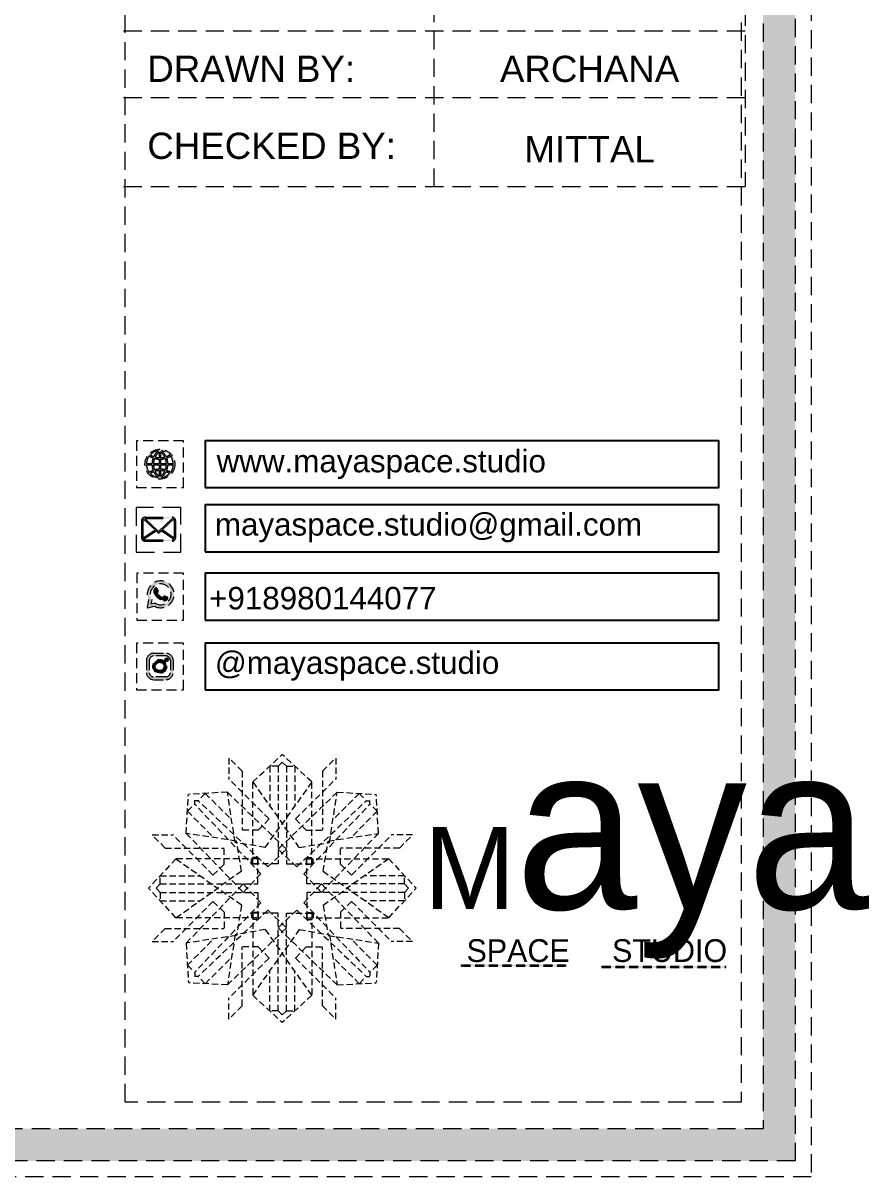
# Model space of a CAD drawing. Header units: millimetres. Extents: x 35877 to 3066687, y -650199 to -40525.
# Drawn here: x 147987.9 to 148034.2, y -180622.3 to -180559.2 of the extents above; entities that cross this region are included whole.
import ezdxf
from ezdxf.enums import TextEntityAlignment as Align

# ---------------------------------------------------------------- set-up
doc = ezdxf.new("R2010")
doc.units = ezdxf.units.MM
doc.header["$MEASUREMENT"] = 0
doc.linetypes.add('DASHEDX2', pattern=[1.5, 1, -0.5])
doc.layers.add('Dimension', color=10, linetype='DASHEDX2', lineweight=20)
doc.layers.add('NAME PLATE', color=7, linetype='Continuous', lineweight=25)
doc.styles.add('Arial', font='arial.ttf')
doc.styles.get("Standard").update_dxf_attribs({"font": 'arial.ttf', "height": 6})

# ---------------------------------------------------------------- blocks, each defined once
blk = doc.blocks.new('FSFSF')
at = {"color": 42, "lineweight": 5, "true_color": 0xe0ac11}
for p, q in [((28600.02952215459, 143.5139148725285), (28600.02952215459, 140.1627915054827)), ((28602.14937278152, 141.4051683081257), (28600.02952215458, 143.5139148725237)), ((28603.8573819619, 139.6884756314575), (28608.58467309682, 144.0826294809294)), ((28607.90038549203, 142.2178300233056), (28608.57656374431, 142.8463572676453)), ((28613.31196423174, 139.6884756314505), (28608.58467309682, 144.0826294809224)), ((28609.26896070161, 142.2178300232985), (28608.59278244933, 142.8463572676383)), ((28615.01997341212, 141.4051683081186), (28617.13982403906, 143.5139148725166)), ((28617.13982403905, 143.5139148725215), (28617.13982403905, 140.1627915054756)), ((28602.14937278152, 141.4051683081257), (28602.14937278152, 131.9548183658916)), ((28607.90038549203, 142.2178300233099), (28606.57849619761, 142.2178300233099)), ((28606.57849619761, 142.2178300233112), (28606.57849619761, 135.8440958244304)), ((28607.90038549203, 142.2178300233099), (28607.90038549203, 126.5832694616292)), ((28609.26896070161, 142.2178300233029), (28609.26896070161, 126.5832694616222)), ((28609.26896070161, 142.2178300233029), (28610.59084999603, 142.2178300233029)), ((28610.59084999603, 142.2178300233041), (28610.59084999603, 135.8440958244234)), ((28615.01997341212, 141.4051683081186), (28615.01997341212, 131.9548183658846)), ((28606.46515515396, 133.7608692168469), (28600.02952215458, 140.1627915054788)), ((28603.8573819619, 126.5832694616292), (28603.8573819619, 139.6884756314575)), ((28603.8573819619, 139.6884756314575), (28608.57656374431, 133.0212336201026)), ((28613.31196423174, 139.6884756314505), (28608.59278244933, 133.0212336200956)), ((28610.70419103967, 133.7608692168399), (28617.13982403906, 140.1627915054717)), ((28613.31196423174, 126.5832694616222), (28613.31196423174, 139.6884756314505)), ((28593.18528875562, 131.4512709548762), (28593.53942279741, 137.7083440558963)), ((28599.79649589843, 138.0624780976842), (28593.53942279741, 137.7083440558973)), ((28596.24299432195, 137.8613591630871), (28595.12411765238, 136.6852294059708)), ((28596.24299432195, 137.8613591630871), (28600.47007367387, 133.6479551677364)), ((28601.02633591869, 130.0022997966441), (28599.79649589844, 138.0624780976862)), ((28599.79697319313, 138.0540449410801), (28608.57656374431, 129.5596347853315)), ((28617.37237300051, 138.0540449410731), (28608.59278244933, 129.5596347853245)), ((28616.14301027494, 130.0022997966371), (28617.3728502952, 138.0624780976791)), ((28620.92635187169, 137.8613591630801), (28616.69927251977, 133.6479551677294)), ((28617.37285029521, 138.0624780976772), (28623.62992339623, 137.7083440558903)), ((28620.92635187169, 137.8613591630801), (28622.04522854125, 136.6852294059638)), ((28624.00027614303, 131.4512709548835), (28623.64614210124, 137.7083440559036)), ((28593.38640769022, 135.0047725313525), (28594.56253744733, 136.1236492009193)), ((28593.38640769022, 135.0047725313525), (28597.59981168557, 130.777693179436)), ((28595.12411765238, 136.6852294059708), (28594.53344388519, 136.6852294059708)), ((28594.56253744733, 136.1236492009193), (28594.56253744733, 136.7143229681096)), ((28605.16739288197, 124.9761417178488), (28594.56253744733, 136.1236492009157)), ((28606.27162513545, 126.0803739713377), (28595.12411765239, 136.6852294059723)), ((28610.89772105818, 126.0803739713307), (28622.04522854125, 136.6852294059653)), ((28612.01817201668, 124.9761417178561), (28622.62302745131, 136.123649200923)), ((28623.79915720843, 135.0047725313598), (28619.58575321308, 130.7776931794433)), ((28622.04522854125, 136.6852294059638), (28622.63590230844, 136.6852294059638)), ((28622.62302745131, 136.1236492009266), (28622.62302745131, 136.7143229681169)), ((28623.79915720843, 135.0047725313598), (28622.62302745131, 136.1236492009266)), ((28606.46515515396, 133.7608692168438), (28604.74702146255, 131.954818365889)), ((28610.70419103968, 133.7608692168368), (28612.42232473109, 131.954818365882)), ((28601.24546705666, 130.2214309346091), (28593.18528875562, 131.4512709548617)), ((28593.19372191223, 131.4507936601731), (28601.68813206797, 122.6712031089919)), ((28604.74702146255, 131.9548183658916), (28602.14937278152, 131.9548183658916)), ((28605.85908385607, 129.1819884053065), (28608.57656374431, 133.0212336201024)), ((28611.31026233756, 129.1819884052994), (28608.59278244933, 133.0212336200953)), ((28612.42232473109, 131.9548183658846), (28615.01997341212, 131.9548183658846)), ((28623.99184298642, 131.4507936601804), (28615.49743283067, 122.6712031089992)), ((28615.94009784198, 130.2214309346164), (28624.00027614303, 131.451270954869)), ((28587.73385198078, 131.2182446987172), (28591.08497534782, 131.2182446987172)), ((28589.84259854518, 129.0983940717815), (28587.73385198078, 131.2182446987208)), ((28597.48689763646, 124.7826116993383), (28591.08497534783, 131.2182446987208)), ((28605.85908385607, 129.1819884053061), (28601.02633591869, 130.0022997966444)), ((28602.065778448, 125.3886829972289), (28601.24546705666, 130.2214309346127)), ((28607.90038549203, 128.9163723677579), (28608.57656374431, 129.5596347853315)), ((28609.26896070161, 128.9163723677509), (28608.59278244933, 129.5596347853245)), ((28611.31026233756, 129.1819884052991), (28616.14301027495, 130.0022997966374)), ((28615.11978645065, 125.3886829972362), (28615.94009784198, 130.22143093462)), ((28619.69866726219, 124.7826116993456), (28626.10058955082, 131.2182446987281)), ((28629.45171291787, 131.2182446987244), (28626.10058955082, 131.2182446987244)), ((28627.34296635347, 129.0983940717888), (28629.45171291786, 131.2182446987281)), ((28589.84259854518, 129.0983940717815), (28599.29294848741, 129.0983940717815)), ((28599.29294848741, 126.5007453907565), (28599.29294848741, 129.0983940717815)), ((28604.70533364439, 127.5704196031902), (28603.8573819619, 127.5704196031902)), ((28604.70472050882, 126.5832694616292), (28604.70533364439, 127.5704196031902)), ((28606.27162513545, 126.0803739713377), (28608.57656374431, 128.2731099501872)), ((28607.90038549203, 128.916372367763), (28608.57656374431, 128.2731099501872)), ((28609.26896070161, 128.916372367756), (28608.59278244933, 128.2731099501802)), ((28610.89772105818, 126.0803739713307), (28608.59278244933, 128.2731099501802)), ((28612.46462568482, 126.5832694616222), (28612.46401254924, 127.5704196031832)), ((28612.46401254924, 127.5704196031832), (28613.31196423174, 127.5704196031832)), ((28627.34296635347, 129.0983940717888), (28617.89261641123, 129.0983940717888)), ((28617.89261641123, 126.5007453907638), (28617.89261641123, 129.0983940717888)), ((28591.55929122185, 127.3903848914015), (28587.16513737238, 122.6630937564842)), ((28604.66449739168, 127.3903848914015), (28591.55929122185, 127.3903848914015)), ((28591.55929122185, 127.3903848914015), (28598.2265332332, 122.6712031089919)), ((28597.48689763646, 124.7826116993419), (28599.29294848742, 126.5007453907529)), ((28603.67734725012, 126.5424332089096), (28603.67734725012, 127.3903848914015)), ((28604.66449739168, 126.5430463444827), (28603.67734725012, 126.5424332089096)), ((28607.90038549203, 126.5832694616292), (28603.8573819619, 126.5832694616292)), ((28604.66449739168, 123.3473813612763), (28604.66449739168, 127.3903848914015)), ((28609.26896070161, 126.5832694616222), (28613.31196423174, 126.5832694616222)), ((28612.52106750697, 123.3473813612836), (28612.52106750697, 127.3903848914088)), ((28612.52106750697, 127.3903848914088), (28625.6262736768, 127.3903848914088)), ((28612.52106750697, 126.54304634449), (28613.50821764853, 126.5424332089169)), ((28613.50821764853, 126.5424332089169), (28613.50821764853, 127.3903848914088)), ((28619.69866726219, 124.7826116993492), (28617.89261641123, 126.5007453907601)), ((28625.6262736768, 127.3903848914088), (28618.95903166544, 122.6712031089992)), ((28625.6262736768, 127.3903848914088), (28630.02042752627, 122.6630937564914)), ((28589.02993683, 123.3473813612763), (28589.02993683, 124.6692706556969)), ((28589.02993682999, 124.6692706556969), (28595.40367102887, 124.6692706556969)), ((28602.065778448, 125.3886829972289), (28598.2265332332, 122.6712031089919)), ((28605.16739288197, 124.9761417178488), (28602.97465690312, 122.6712031089919)), ((28612.01817201668, 124.9761417178561), (28614.21090799553, 122.6712031089992)), ((28615.11978645065, 125.3886829972362), (28618.95903166544, 122.6712031089992)), ((28628.15562806865, 124.6692706557042), (28621.78189386977, 124.6692706557042)), ((28628.15562806865, 123.3473813612836), (28628.15562806865, 124.6692706557042)), ((28591.55929122185, 117.9358026215632), (28587.16513737238, 122.6630937564805)), ((28589.02993683, 123.3473813612763), (28588.40140958566, 122.6712031089919)), ((28589.02993683, 121.9788061516883), (28588.40140958566, 122.6549844039728)), ((28589.02993683, 123.3473813612763), (28604.66449739168, 123.3473813612763)), ((28591.55929122185, 117.9358026215632), (28598.2265332332, 122.6549844039728)), ((28593.19372191222, 113.8753938527916), (28601.68813206797, 122.6549844039728)), ((28602.065778448, 119.9375045157358), (28598.2265332332, 122.6549844039728)), ((28602.33139448555, 123.3473813612727), (28601.68813206797, 122.6712031089919)), ((28602.33139448555, 121.978806151692), (28601.68813206797, 122.6549844039728)), ((28602.33139448554, 123.3473813612727), (28602.97465690312, 122.6712031089919)), ((28602.33139448554, 121.978806151692), (28602.97465690312, 122.6549844039728)), ((28605.16739288197, 120.3500457951159), (28602.97465690312, 122.6549844039728)), ((28612.01817201667, 120.3500457951159), (28614.21090799552, 122.6549844039728)), ((28628.15562806865, 123.3473813612836), (28612.52106750697, 123.3473813612836)), ((28614.85417041311, 123.34738136128), (28614.21090799553, 122.6712031089992)), ((28614.8541704131, 121.978806151692), (28614.21090799552, 122.6549844039728)), ((28614.8541704131, 123.34738136128), (28615.49743283067, 122.6712031089992)), ((28614.85417041309, 121.978806151692), (28615.49743283067, 122.6549844039728)), ((28615.11978645064, 119.9375045157358), (28618.95903166544, 122.6549844039728)), ((28623.99184298642, 113.8753938527916), (28615.49743283067, 122.6549844039728)), ((28625.62627367679, 117.9358026215632), (28618.95903166544, 122.6549844039728)), ((28625.62627367679, 117.9358026215632), (28630.02042752627, 122.6630937564805)), ((28628.15562806865, 123.3473813612836), (28628.78415531299, 122.6712031089992)), ((28628.15562806864, 121.9788061516883), (28628.78415531298, 122.6549844039728)), ((28589.02993682999, 121.9788061516883), (28604.66449739167, 121.9788061516883)), ((28589.02993682999, 121.9788061516883), (28589.02993682999, 120.6569168572678)), ((28589.02993682999, 120.6569168572678), (28595.40367102887, 120.6569168572678)), ((28597.48689763646, 120.5435758136264), (28591.08497534783, 114.1079428142439)), ((28605.16739288197, 120.3500457951159), (28594.56253744733, 109.202538312049)), ((28597.48689763646, 120.5435758136227), (28599.29294848741, 118.8254421222118)), ((28604.66449739167, 121.9788061516883), (28604.66449739167, 117.9358026215632)), ((28612.01817201667, 120.3500457951159), (28622.62302745131, 109.202538312049)), ((28612.52106750696, 121.9788061516883), (28612.52106750696, 117.9358026215632)), ((28628.15562806865, 121.9788061516883), (28612.52106750696, 121.9788061516883)), ((28619.69866726218, 120.5435758136227), (28617.89261641122, 118.8254421222118)), ((28619.69866726218, 120.5435758136264), (28626.10058955082, 114.1079428142439)), ((28628.15562806865, 120.6569168572678), (28621.78189386977, 120.6569168572678)), ((28628.15562806865, 121.9788061516883), (28628.15562806865, 120.6569168572678)), ((28606.27162513545, 119.148331313441), (28595.12411765239, 108.5434758788064)), ((28599.29294848741, 118.8254421222082), (28599.29294848741, 116.2277934411832)), ((28602.065778448, 119.9375045157358), (28601.24546705666, 115.104756578352)), ((28604.66449739167, 118.783141168482), (28603.67734725012, 118.783754304055)), ((28603.67734725012, 118.783754304055), (28603.67734725012, 117.9358026215632)), ((28607.90038549203, 118.6454358231495), (28603.8573819619, 118.6454358231495)), ((28603.8573819619, 118.6454358231495), (28603.8573819619, 105.5402296533212)), ((28604.70472050882, 118.6454358231495), (28604.70533364439, 117.6582856815885)), ((28606.27162513545, 119.148331313441), (28608.57656374431, 116.9555953345915)), ((28607.90038549203, 103.0108752614688), (28607.90038549203, 118.6454358231495)), ((28610.89772105818, 119.148331313441), (28608.59278244933, 116.9555953345915)), ((28609.26896070161, 118.6454358231495), (28613.31196423174, 118.6454358231495)), ((28609.26896070161, 103.0108752614688), (28609.26896070161, 118.6454358231495)), ((28610.89772105818, 119.148331313441), (28622.04522854125, 108.5434758788064)), ((28612.46462568482, 118.6454358231495), (28612.46401254924, 117.6582856815885)), ((28612.52106750696, 118.783141168482), (28613.50821764853, 118.783754304055)), ((28613.31196423174, 118.6454358231495), (28613.31196423174, 105.5402296533212)), ((28613.50821764853, 118.783754304055), (28613.50821764853, 117.9358026215632)), ((28615.11978645064, 119.9375045157358), (28615.94009784198, 115.104756578352)), ((28617.89261641123, 118.8254421222082), (28617.89261641123, 116.2277934411832)), ((28604.66449739167, 117.9358026215632), (28591.55929122185, 117.9358026215632)), ((28604.70533364439, 117.6582856815885), (28603.8573819619, 117.6582856815885)), ((28607.90038549203, 116.3123329170157), (28608.57656374431, 116.9555953345915)), ((28609.26896070161, 116.3123329170157), (28608.59278244933, 116.9555953345915)), ((28612.46401254924, 117.6582856815885), (28613.31196423174, 117.6582856815885)), ((28612.52106750696, 117.9358026215632), (28625.62627367679, 117.9358026215632)), ((28589.84259854518, 116.2277934411832), (28587.73385198078, 114.1079428142439)), ((28589.84259854518, 116.2277934411832), (28599.29294848741, 116.2277934411832)), ((28601.24546705666, 115.1047565783556), (28593.18528875562, 113.874916558103)), ((28601.02633591869, 115.2264054881346), (28599.79649589844, 107.1662271870926)), ((28599.79697319313, 107.1746603436987), (28608.57656374431, 115.6690704994472)), ((28605.85908385607, 116.0467168794726), (28601.02633591869, 115.2264054881344)), ((28605.85908385607, 116.0467168794723), (28608.57656374431, 112.2074716646764)), ((28607.90038549203, 116.3123329170208), (28608.57656374431, 115.6690704994472)), ((28609.26896070161, 116.3123329170208), (28608.59278244933, 115.6690704994472)), ((28611.31026233756, 116.0467168794723), (28608.59278244933, 112.2074716646764)), ((28617.37237300051, 107.1746603436987), (28608.59278244933, 115.6690704994472)), ((28611.31026233756, 116.0467168794726), (28616.14301027495, 115.2264054881344)), ((28615.94009784198, 115.1047565783556), (28624.00027614302, 113.874916558103)), ((28616.14301027494, 115.2264054881346), (28617.3728502952, 107.1662271870926)), ((28627.34296635346, 116.2277934411832), (28617.89261641123, 116.2277934411832)), ((28627.34296635346, 116.2277934411832), (28629.45171291786, 114.1079428142439)), ((28587.73385198077, 114.1079428142475), (28591.08497534782, 114.1079428142475)), ((28593.18528875562, 113.8749165580884), (28593.53942279741, 107.6178434570684)), ((28593.38640769022, 110.3214149816122), (28597.59981168557, 114.5484943335287)), ((28602.14937278152, 103.8235369766531), (28602.14937278152, 113.2738869188871)), ((28604.74702146255, 113.2738869188871), (28602.14937278152, 113.2738869188871)), ((28606.46515515396, 111.4678360679349), (28604.74702146255, 113.2738869188898)), ((28610.70419103968, 111.4678360679349), (28612.42232473109, 113.2738869188898)), ((28612.42232473109, 113.2738869188871), (28615.01997341212, 113.2738869188871)), ((28615.01997341212, 103.8235369766531), (28615.01997341212, 113.2738869188871)), ((28623.79915720842, 110.3214149816122), (28619.58575321307, 114.5484943335287)), ((28624.00027614302, 113.8749165580884), (28623.64614210124, 107.6178434570684)), ((28629.45171291786, 114.1079428142475), (28626.10058955082, 114.1079428142475)), ((28596.24299432195, 107.3673461216916), (28600.47007367387, 111.5807501170424)), ((28606.46515515396, 111.4678360679318), (28600.02952215458, 105.0659137793)), ((28603.8573819619, 105.5402296533212), (28608.57656374431, 112.2074716646761)), ((28613.31196423174, 105.5402296533212), (28608.59278244933, 112.2074716646761)), ((28610.70419103967, 111.4678360679318), (28617.13982403906, 105.0659137793)), ((28620.92635187169, 107.3673461216916), (28616.69927251977, 111.5807501170424)), ((28593.38640769022, 110.3214149816122), (28594.56253744733, 109.2025383120454)), ((28594.56253744733, 109.2025383120454), (28594.56253744733, 108.6118645448551)), ((28606.57849619761, 103.0108752614676), (28606.57849619761, 109.3846094603483)), ((28610.59084999603, 103.0108752614676), (28610.59084999603, 109.3846094603483)), ((28623.79915720842, 110.3214149816122), (28622.62302745131, 109.2025383120454)), ((28622.62302745131, 109.2025383120454), (28622.62302745131, 108.6118645448551)), ((28599.79649589843, 107.1662271870945), (28593.53942279741, 107.5203612288814)), ((28595.12411765238, 108.5434758788079), (28594.53344388519, 108.5434758788079)), ((28596.24299432195, 107.3673461216916), (28595.12411765238, 108.5434758788079)), ((28617.37285029521, 107.1662271870945), (28623.62992339623, 107.5203612288814)), ((28620.92635187169, 107.3673461216916), (28622.04522854125, 108.5434758788079)), ((28622.04522854125, 108.5434758788079), (28622.63590230844, 108.5434758788079)), ((28603.8573819619, 105.5402296533212), (28608.58467309682, 101.1460758038494)), ((28613.31196423174, 105.5402296533212), (28608.58467309682, 101.1460758038494)), ((28600.02952215459, 101.7147904122502), (28600.02952215459, 105.0659137792961)), ((28602.14937278152, 103.8235369766531), (28600.02952215458, 101.7147904122551)), ((28615.01997341212, 103.8235369766531), (28617.13982403906, 101.7147904122551)), ((28617.13982403905, 101.7147904122502), (28617.13982403905, 105.0659137792961)), ((28607.90038549203, 103.0108752614688), (28606.57849619761, 103.0108752614688)), ((28607.90038549203, 103.0108752614732), (28608.57656374431, 102.3823480171334)), ((28609.26896070161, 103.0108752614732), (28608.59278244933, 102.3823480171334)), ((28609.26896070161, 103.0108752614688), (28610.59084999603, 103.0108752614688))]:
    blk.add_line(p, q, dxfattribs=at)
blk = doc.blocks.new('hgwg')
at = {"layer": 'Dimension', "true_color": 0xd39e00}
h = blk.add_hatch(color=42, dxfattribs=at)
h.dxf.hatch_style = 1
h.paths.add_polyline_path([(27505.71340162798, 45.05203686693212), (27494.27108242475, 45.05203686693212), (27494.27108242475, 44.90203686693212), (27505.71340162798, 44.90203686693212)])
h = blk.add_hatch(color=42, dxfattribs=at)
h.dxf.hatch_style = 1
h.paths.add_polyline_path([(27523.30327300013, 44.90203686693212), (27509.6816220806, 44.90203686693212), (27509.6816220806, 44.75203686693212), (27523.30327300013, 44.75203686693212)])
at = {"layer": 'Dimension', "color": 42, "true_color": 0xd39e00}
for p, q in [((27494.27108242475, 45.05203686693212), (27505.71340162798, 45.05203686693212)), ((27494.27108242475, 44.90203686693212), (27494.27108242475, 45.05203686693212)), ((27494.27108242475, 44.90203686693212), (27505.71340162798, 44.90203686693212)), ((27505.71340162798, 45.05203686693212), (27505.71340162798, 44.90203686693212)), ((27509.6816220806, 44.90203686693212), (27523.30327300013, 44.90203686693212)), ((27509.6816220806, 44.90203686693212), (27509.6816220806, 44.75203686693212)), ((27509.6816220806, 44.75203686693212), (27523.30327300013, 44.75203686693212)), ((27523.30327300013, 44.75203686693212), (27523.30327300013, 44.90203686693212))]:
    blk.add_line(p, q, dxfattribs=at)
at = {"layer": 'Dimension', "color": 42, "true_color": 0xd39e00, "attachment_point": 1}
for s, width, insert, char_height in [('{\\fCinzel|b0|i0|c0|p2;\\H1.5x;M\\fAmsterdam One|b0|i0|c0|p2;\\H2x;aya}', 85.32770400233176, (27490.16720882829, 69.1670580071177), 6), ('{\\fCinzel|b0|i0|c0|p0;SPACE     STUDIO}', 66.12897169631242, (27494.8322192234, 47.86289312563859), 2.5)]:
    blk.add_mtext_dynamic_manual_height_columns(s, width=width, gutter_width=30, heights=[0], dxfattribs=dict(at, insert=insert, char_height=char_height))
blk = doc.blocks.new('QEGW4TG')
at = {"layer": 'Dimension', "true_color": 0x000000}
h = blk.add_hatch(color=18, dxfattribs=at)
h.dxf.hatch_style = 1
h.paths.add_polyline_path([(2.69088877770705, 1.92587512415134, 0.1705132533677809), (2.945253356194499, 1.971108140553456, 0.1903366609236977), (3.112594508728961, 2.180175743679358, 0.3162306266121118), (3.073767296647737, 2.275596138167021), (2.789984836732684, 2.366833549170965, 0.2737208883028206), (2.687663811828624, 2.340313884368473, 0.04074929161680264), (2.628080915907737, 2.265958741588464, -0.4412823113683144), (2.532697100181941, 2.24591003816886, -0.1182797973807854), (2.064446685660975, 2.638307475266393, -0.4412823115886928), (2.069093945741176, 2.735664682453956, 0.0407492915841285), (2.133043749293872, 2.806299173711523, 0.2900830682164263), (2.140126129328373, 2.917140342695693), (2.007833641781254, 3.177226008350592, 0.3162306265019353), (1.907458275577838, 3.20040768075923, 0.1903366612595143), (1.727617539012805, 3.001989854656149, 0.1705132530592537), (1.723351830981196, 2.743669959818327, 0.2527841192987504)], flags=0)
h.paths.add_polyline_path([(1.187091838183055, 1.98177108190226), (1.033431034835843, 1.296664261299405, 0.5509124427602007), (1.108033365454781, 1.228472477282909), (1.753631702631828, 1.3859606636898, 6.344125232327936)])
h.paths.add_polyline_path([(1.810474836187209, 1.698279910686368), (1.403136541219283, 1.598913221470411), (1.499210153190082, 2.0272637533444, -9.07133912899332)], flags=16)
h.paths.add_polyline_path([(3.107131665667435, 2.163826466897883, -0.1781104600367708), (2.945253356217101, 1.971108140565923, -0.1705132533848771), (2.690888777707046, 1.925875124151341, -0.2527841192987487), (1.723351830981198, 2.743669959818323, -0.1705132530592605), (1.727617539012807, 3.001989854656155, -0.1781104603428363), (1.892183965378278, 3.192417877521238, -0.3700893306669938), (2.007833641781254, 3.177226008350592), (2.140126129328373, 2.917140342695693, -0.3071850866740538), (2.129048925607798, 2.801150635431628, -0.0410867202805622), (2.063735285172322, 2.730699185723801, 0.321676359158344), (2.052573019720961, 2.654587547766838, 0.1265238261119609), (2.55282324622454, 2.23610159399366, 0.3122156164865639), (2.624029388524266, 2.259879553704388, -0.04108672024787878), (2.68321498693278, 2.335552159839379, -0.2906730096645621), (2.789984836732686, 2.366833549170964), (3.073767296647737, 2.275596138167021, -0.3700893305717193)], flags=0)
h = blk.add_hatch(color=18, dxfattribs=at)
h.dxf.hatch_style = 1
h.paths.add_polyline_path([(2.789984836732684, 2.366833549170965, 0.2737208883027897), (2.687663811828632, 2.340313884368481, 0.04074929161680683), (2.628080915907738, 2.265958741588466, -0.4412823113683231), (2.532697100181941, 2.24591003816886, -0.1182797973807856), (2.064446685660975, 2.638307475266393, -0.4412823115886387), (2.069093945741169, 2.735664682453949, 0.04074929158412958), (2.133043749293867, 2.806299173711516, 0.2900830682164422), (2.140126129328374, 2.917140342695692), (2.007833641781254, 3.177226008350592, 0.31623062650189), (1.907458275577852, 3.200407680759237, 0.1903366612595442), (1.727617539012796, 3.001989854656125, 0.1705132530592358), (1.723351830981196, 2.743669959818328, 0.2527841192987502), (2.690888777707049, 1.92587512415134, 0.1705132533677818), (2.945253356194499, 1.971108140553456, 0.1903366609236972), (3.11259450872896, 2.180175743679357, 0.316230626612114), (3.073767296647737, 2.275596138167021)])
for p, q in [((2.007833641782781, 3.177226008347589), (2.140126129339478, 2.917140342673861)), ((3.07376729664611, 2.275596138167543), (2.795973786971444, 2.364908073175798)), ((1.187091838182823, 1.981771081901229), (1.033431034829846, 1.296664261272667)), ((1.104864288547105, 1.22769940810656), (1.753631702631537, 1.38596066368973)), ((1.499210153189779, 2.02726375334305), (1.403136541219283, 1.598913221470411)), ((1.403136541219283, 1.598913221470411), (1.810474836187495, 1.698279910686438))]:
    blk.add_line(p, q)
blk.add_lwpolyline([(0, 0), (4.677875833520375, 0), (4.677875833520375, 4.677875833487633), (0, 4.677875833487633)], close=True)
for centre, radius, start, end in [((2.391856922618899, 2.560090461466984), 1.336380265289725, 241.4726925157612, 205.6422480518206), ((2.391856922618899, 2.560090461466984), 1.039578066265566, 235.9961833528427, 210.8332541496584), ((2.093211678275111, 2.866757529460642), 0.3898036126573604, 159.7006965781634, 198.4071931529369), ((2.96422670641914, 3.230508715242536), 1.33296002576076, 201.4218194877544, 258.1669382717271), ((2.068710664792889, 2.873542338844459), 0.3644767273401995, 118.9685287465575, 159.3648257195266), ((1.94115209195661, 3.117399309044913), 0.08958606497010892, 41.8984607349679, 123.1343628598353), ((2.111185664180084, 2.684865951528081), 0.06597138640971531, 135.993167916936, 224.889150196011), ((1.668440453213407, 3.162667354486985), 0.5855377895559305, 312.4616868225817, 321.8727761964677), ((3.116352617467783, 3.417971815580813), 1.3093443293986, 216.5455493843477, 243.5279193807737), ((2.049097856513981, 2.86730989022908), 0.1037748545872203, 320.3923518033985, 28.69705978797532), ((3.113289334112778, 1.938197709888527), 0.5855377895559305, 137.2645280778166, 146.6756174521283), ((2.761231025502639, 2.267121770607218), 0.1037748545872203, 70.44024447729866, 138.7449524685831), ((1.092285202801577, 1.28614751820453), 0.05978641126763205, 164.848313743537, 282.1458186134437), ((2.571242585552682, 2.299449457126798), 0.06597138640971531, 234.2481540868074, 323.1441363625612), ((2.753680358302518, 2.310588100078917), 0.3898036126573604, 260.7301111127597, 299.4366076966294), ((2.764269856204919, 2.287475423160004), 0.3644767273401995, 299.7724785632745, 340.1687755327218), ((3.025288852411904, 2.200260200651769), 0.08958606497010892, 336.0029414192384, 57.23884355508559)]:
    blk.add_arc(centre, radius, start, end)
blk = doc.blocks.new('ASGERG')
at = {"layer": 'Dimension', "true_color": 0x000000}
h = blk.add_hatch(color=18, dxfattribs=at)
h.dxf.hatch_style = 1
h.paths.add_polyline_path([(0.9878009781132278, 1.703186002650503, 0.3538715441455649), (1.693565527702308, 1.025485415719686), (2.958426043524663, 1.025485415719686, 0.3538715441560817), (3.664190593117382, 1.703186002679353), (3.664190593117382, 2.988961614004873, 0.3538715441560807), (2.958426043524663, 3.666662200964538), (1.693565527702309, 3.666662200964538, 0.3538715441455654), (0.9878009781132278, 2.988961614033721)])
h.paths.add_polyline_path([(1.269614298369561, 2.969406444390669, -0.3538715441427052), (1.715004474138197, 3.397086162369874), (2.936987097088775, 3.397086162369874, -0.3538715441427047), (3.382377272857411, 2.96940644439067), (3.382377272857411, 1.722741172293554, -0.3538715441427047), (2.936987097088775, 1.29506145431435), (1.715004474138194, 1.29506145431435, -0.3538715441427023), (1.269614298369561, 1.722741172293553)], flags=16)
h.paths.add_polyline_path([(3.023270429735569, 2.349113106956224, -1), (1.6354381059813, 2.349113106956224, -1)], flags=0)
h.paths.add_polyline_path([(2.743205021494745, 2.349113106956224, -1), (1.915503514222124, 2.349113106956224, -1)], flags=0)
h.paths.add_polyline_path([(2.855701533165678, 3.021710217520308, -1), (3.191863788461511, 3.021710217520308, -1)], flags=0)
h.paths.add_polyline_path([(1.6354381059813, 2.349113106956224, 1), (3.023270429735569, 2.349113106956224, 1)], flags=0)
h = blk.add_hatch(color=18, dxfattribs=at)
h.dxf.hatch_style = 1
h.paths.add_polyline_path([(1.6354381059813, 2.349113106956224, 1), (3.023270429735569, 2.349113106956224, 1)])
h.paths.add_polyline_path([(2.743205021494745, 2.349113106956224, -1), (1.915503514222124, 2.349113106956224, -1)], flags=16)
h = blk.add_hatch(color=18, dxfattribs=at)
h.dxf.hatch_style = 1
h.paths.add_polyline_path([(3.191863788461511, 3.021710217520308, 1), (2.855701533165678, 3.021710217520308, 1)])
for p, q in [((1.693565527704777, 3.666662200964538), (2.958426043522195, 3.666662200964538)), ((0.9878009781132278, 2.988961614029904), (0.9878009781132278, 1.70318600265432)), ((1.269614298369561, 2.969406444382912), (1.269614298369561, 1.722741172301312)), ((2.936987097087695, 3.397086162369874), (1.715004474142916, 3.397086162369874)), ((3.382377272857411, 2.969406444382798), (3.382377272857411, 1.722741172301198)), ((3.664190593117382, 2.988961614029904), (3.664190593117382, 1.703186002654206)), ((2.936987097087695, 1.29506145431435), (1.715004474142916, 1.29506145431435)), ((1.693565527704777, 1.025485415719686), (2.958426043522195, 1.025485415719686))]:
    blk.add_line(p, q)
blk.add_lwpolyline([(0, 0), (4.677875833520375, 0), (4.677875833520375, 4.677875833487633), (0, 4.677875833487633)], close=True)
for centre, radius in [((2.329354267858434, 2.349113106956224), 0.6939161618771346), ((2.329354267858434, 2.349113106956224), 0.4138507536363104), ((3.023782660813595, 3.021710217520308), 0.1680811276479166)]:
    blk.add_circle(centre, radius)
for centre, radius, start, end in [((1.759504357250989, 2.891647185547413), 0.7778150187314825, 94.86305418922075, 172.8127439550857), ((2.892487213975983, 2.891647185547413), 0.7778150187314825, 7.187256045043576, 85.13694581077927), ((1.756616803490033, 2.907993767262838), 0.490859406455273, 94.86305418922075, 172.8127439550857), ((2.895374767736939, 2.907993767262838), 0.490859406455273, 7.187256045043576, 85.13694581077927), ((1.759504357250989, 1.800500431136811), 0.7778150187314825, 187.1872560450436, 265.1369458107793), ((1.756616803490033, 1.784153849421386), 0.490859406455273, 187.1872560450436, 265.1369458107793), ((2.895374767736939, 1.784153849421386), 0.490859406455273, 274.8630541892207, 352.8127439549564), ((2.892487213975983, 1.800500431136811), 0.7778150187314825, 274.8630541892207, 352.8127439549564)]:
    blk.add_arc(centre, radius, start, end)
blk = doc.blocks.new('DTGWEGEARG')
at = {"layer": 'Dimension', "true_color": 0x000000}
h = blk.add_hatch(color=18, dxfattribs=at)
h.dxf.hatch_style = 1
h.paths.add_polyline_path([(3.827875833522876, 2.338937916762688, 1), (0.849999999997499, 2.338937916762688, 1)])
h.paths.add_polyline_path([(2.510341691500397, 1.011016423996789, 0.1057952507638089), (2.95643628191097, 1.582164618114258, -0.05520542910569182), (3.300583699834641, 1.407276962960325, -0.1698216228186308)], flags=16)
h.paths.add_polyline_path([(2.410067026245088, 1.122706403851673), (2.410067026245088, 1.693045342340603, -0.05827942784441912), (2.812445341716919, 1.629346779479062, -0.1033532736862151)], flags=16)
h.paths.add_polyline_path([(2.260067026236072, 1.129185144458923, -0.1017409038173711), (1.865430491803456, 1.629346779479062, -0.05717097550308231), (2.260067026239994, 1.692713910527245)], flags=16)
h.paths.add_polyline_path([(2.167534142020301, 1.011016423996747, -0.1698216228186932), (1.377292133685734, 1.407276962960325, -0.05520542910569187), (1.721439551609405, 1.582164618114259, 0.1057952507638437)], flags=16)
h.paths.add_polyline_path([(3.016142448257193, 1.719950953253087, 0.08133556479218873), (3.129099600233632, 2.268128927234784), (3.67600217548033, 2.268128927234784, -0.1520689214655179), (3.399506162930495, 1.521655994681915, 0.05686981644290324)], flags=16)
h.paths.add_polyline_path([(2.873828236651899, 1.767790462044811, 0.06194478914005309), (2.410067026245088, 1.843159155080477), (2.410067026245088, 2.268128927234784), (2.978962121406577, 2.268128927234784, -0.08134370791576499)], flags=16)
h.paths.add_polyline_path([(2.260067026240367, 1.842853883239862, 0.06092337719213649), (1.804047596868632, 1.767790462044857, -0.08134370791576293), (1.698913712113797, 2.268128927234784), (2.260067026243632, 2.268128927234784)], flags=16)
h.paths.add_polyline_path([(1.661733385262794, 1.71995095325294, 0.05686981644284866), (1.278369670589879, 1.521655994681915, -0.1520689214655069), (1.001873658040048, 2.268128927234727), (1.548776233286744, 2.268128927234784, 0.08133556479219843)], flags=16)
h.paths.add_polyline_path([(2.410067026245088, 2.418128927234761), (2.410067026245088, 2.8347166784449, 0.06194478913996639), (2.873828236651268, 2.910085371480381, -0.0800087441031702), (2.978564221175644, 2.418128927234761)], flags=16)
h.paths.add_polyline_path([(3.128736234070105, 2.418128927235586, 0.08011645333878988), (3.016142448256736, 2.957924880272117, 0.05686981644296764), (3.399506162930496, 3.156219838843462, 0.02825806179432278), (3.300583699834641, 3.270598870565053, -0.05520542910577758), (2.956436281910409, 3.095711215410909, 0.1057952507639886), (2.51034169149847, 3.666859409528837, -0.3602902893853039), (3.675531919741355, 2.418128927234761)], flags=16)
h.paths.add_polyline_path([(2.260067026243585, 2.418128927234761), (1.699311612344728, 2.418128927234704, -0.08000874410317925), (1.804047596869107, 2.910085371480381, 0.0609233771925021), (2.260067026243632, 2.83502195028538)], flags=16)
h.paths.add_polyline_path([(1.549139599450427, 2.418128927234704), (1.002343913779017, 2.418128927234704, -0.1504655396626469), (1.278369670589879, 3.156219838843463, 0.05686981644296746), (1.661733385263637, 2.957924880272116, 0.08011645333891196)], flags=16)
h.paths.add_polyline_path([(2.410067026245088, 2.984830491184774), (2.410067026245088, 3.555169429672339, -0.1033532736860013), (2.812445341716318, 3.048529054046146, -0.05827942784432971)], flags=16)
h.paths.add_polyline_path([(2.260067026247996, 2.985161922997771, -0.05717097550413885), (1.865430491804057, 3.048529054046147, -0.101740903818736), (2.260067026243632, 3.548690689071458)], flags=16)
h.paths.add_polyline_path([(1.721439551608698, 3.095711215411385, -0.05520542910558381), (1.377292133685735, 3.270598870565053, -0.1698216228190039), (2.167534142021905, 3.666859409528837, 0.105795250764049)], flags=16)
blk.add_lwpolyline([(3.637978807091713e-12, 0), (4.677875833524013, 0), (4.677875833524013, 4.677875833487633), (3.637978807091713e-12, 4.677875833487633)], close=True)
at = {"layer": 'Dimension', "color": 18, "true_color": 0x000000}
for p, q in [((2.260067026243632, 3.548690689070099), (2.260067026243632, 2.985161922998032)), ((2.410067026245088, 3.555169429672674), (2.410067026245088, 2.984830491184709)), ((1.002343913780351, 2.418128927234704), (1.549139599450427, 2.418128927234704)), ((1.6993116123449, 2.418128927234704), (2.260067026239994, 2.418128927234761)), ((2.260067026243632, 2.835021950285466), (2.260067026243632, 2.418128927234648)), ((2.410067026245088, 2.834716678444863), (2.410067026245088, 2.418128927234648)), ((2.41006702624145, 2.418128927234761), (2.978564221175475, 2.418128927234761)), ((3.128736234069947, 2.418128927234761), (3.675531919740024, 2.418128927234761)), ((1.001873658038676, 2.268128927234727), (1.548776233285025, 2.268128927234784)), ((1.698913712112699, 2.268128927234784), (2.260067026239994, 2.268128927234784)), ((2.260067026243632, 2.268128927234784), (2.260067026239994, 1.842853883239911)), ((2.260067026239994, 1.692713910527232), (2.260067026236356, 1.129185144458859)), ((2.41006702624145, 2.268128927234784), (2.978962121407676, 2.268128927234784)), ((2.410067026245088, 2.268128927234784), (2.410067026245088, 1.8431591550804)), ((2.410067026245088, 1.693045342340554), (2.410067026245088, 1.1227064038506)), ((3.129099600235349, 2.268128927234784), (3.676002175481699, 2.268128927234784))]:
    blk.add_line(p, q, dxfattribs=at)
blk.add_circle((2.338937916760187, 2.338937916762688), 1.488937916762688, dxfattribs=at)
for centre, radius, start, end in [((2.338937916760187, 2.338937916762688), 1.338937916762688, 97.35488612764266, 135.9073334597986), ((3.279035271069006, 2.338937916762006), 1.731707322507203, 129.9301144893371, 154.086741928019), ((3.279035271069006, 2.338937916762006), 1.581707322507203, 130.1072546006023, 153.3445940917093), ((1.398840562451369, 2.338937916762006), 1.581707322507203, 26.6554059082907, 50.2584276017604), ((2.338937916760187, 2.338937916762688), 1.338937916762688, 3.39071745674187, 82.64511387235737), ((1.398840562451369, 2.338937916762006), 1.731707322507203, 25.91325807198099, 50.06988551069431), ((2.338937916760187, 2.338937916762688), 1.338937916762688, 142.3818811909877, 176.6092825432614), ((2.338937916760187, 4.736890727369712), 1.903503470608637, 236.1399364125267, 249.1595144835151), ((2.338937916760187, 4.736890727369712), 1.753503470608637, 236.7417280667744, 249.3810508283475), ((3.279035271069006, 2.338937916762006), 1.731707322507203, 159.0567445677732, 177.3789487768422), ((3.279035271069006, 2.338937916762006), 1.581707322507203, 158.8325080616307, 177.130184356684), ((2.338937916760187, 4.736890727369712), 1.903503470608637, 253.6799197970913, 267.6252929033811), ((2.338937916760187, 4.736890727369712), 1.753503470608637, 254.3336465230859, 267.4220214852038), ((2.338937916760187, 4.736890727369712), 1.753503470608637, 272.3247836724279, 285.6663534769141), ((2.338937916760187, 4.736890727369712), 1.903503470608637, 272.1414969110716, 286.3200802029087), ((1.398840562451369, 2.338937916762006), 1.581707322507203, 2.869815643319218, 21.1674919383693), ((2.338937916760187, 4.736890727369712), 1.753503470608637, 290.6189491716524, 303.2582719332256), ((2.338937916760187, 4.736890727369712), 1.903503470608637, 290.8404855164849, 303.8600635874733), ((1.398840562451369, 2.338937916762006), 1.731707322507203, 2.621051223157847, 20.94325543222676), ((2.338937916760187, 2.338937916762688), 1.338937916762688, 183.0314697118864, 217.6181188090123), ((2.338937916760187, -0.05901489384433489), 1.903503470608637, 110.8404855164849, 123.8600635874751), ((2.338937916760187, -0.05901489384433489), 1.753503470608637, 110.6189491716524, 123.2582719332256), ((2.338937916760187, 2.338937916762688), 1.338937916762688, 224.0926665402014, 262.6451138721481), ((3.279035271069006, 2.338937916762006), 1.731707322507203, 182.3434604650025, 200.9432554321933), ((3.279035271069006, 2.338937916762006), 1.581707322507203, 182.5658429709692, 201.1674919382606), ((3.279035271069006, 2.338937916762006), 1.731707322507203, 205.9132580719517, 230.0698855104508), ((2.338937916760187, -0.05901489384433489), 1.903503470608637, 92.37470709661888, 106.3200802029087), ((2.338937916760187, -0.05901489384433489), 1.753503470608637, 92.57797851479616, 105.6663534769142), ((3.279035271069006, 2.338937916762006), 1.581707322507203, 206.6554059082121, 229.8927453989361), ((2.338937916760187, -0.05901489384433489), 1.903503470608637, 73.67991979709127, 87.85850308892842), ((2.338937916760187, -0.05901489384433489), 1.753503470608637, 74.33364652308585, 87.6752163275721), ((1.398840562451369, 2.338937916762006), 1.581707322507203, 309.7415723982334, 333.3445940917879), ((1.398840562451369, 2.338937916762006), 1.731707322507203, 309.9301144893266, 334.0867419280484), ((2.338937916760187, 2.338937916762688), 1.338937916762688, 277.3548861278518, 315.9073334597986), ((1.398840562451369, 2.338937916762006), 1.581707322507203, 338.8325080617394, 357.4341570290307), ((2.338937916760187, -0.05901489384433489), 1.753503470608637, 56.74172806677446, 69.38105082834755), ((1.398840562451369, 2.338937916762006), 1.731707322507203, 339.0567445678067, 357.6565395349943), ((2.338937916760187, -0.05901489384433489), 1.903503470608637, 56.13993641252491, 69.15951448351508), ((2.338937916760187, 2.338937916762688), 1.338937916762688, 322.3818811909877, 356.9685302881169)]:
    blk.add_arc(centre, radius, start, end, dxfattribs=at)

msp = doc.modelspace()

# ---------------------------------------------------------------- hatches: boundary and pattern name
at = {"layer": 'Dimension', "true_color": 0xd39e00, "transparency": 33554687}
h = msp.add_hatch(color=42, dxfattribs=at)
h.paths.add_polyline_path([(147779.4312892751, -180444.9377597726), (147779.4312892751, -180621.4179555147), (148030.1577684627, -180621.4179555147), (148030.1577684627, -180444.9377597726)])
h.paths.add_polyline_path([(147781.1909367456, -180446.6974072431), (148028.3981209922, -180446.6974072431), (148028.3981209922, -180619.6583080442), (147781.1909367456, -180619.6583080442)], flags=16)
at = {"layer": 'Dimension', "true_color": 0x000000, "transparency": 33554687}
h = msp.add_hatch(color=18, dxfattribs=at)
h.dxf.hatch_style = 1
h.paths.add_polyline_path([(147996.0753442125, -180587.5144880606, 0.4142135623730951), (147996.2621759059, -180587.3276563738), (147996.2621759059, -180586.3934979381, 0.414213562373095), (147996.0753442125, -180586.2066662514), (147994.5910242515, -180586.2066662514, 0.4142135623730951), (147994.404192558, -180586.3934979381), (147994.404192558, -180587.3276563738, 0.414213562373095), (147994.5910242515, -180587.5144880606)])
h.paths.add_polyline_path([(147995.4709734028, -180586.9516219031), (147996.1579128337, -180587.4102250941, -0.1989123673799882), (147996.0753442125, -180587.4444261789), (147994.5910242515, -180587.4444261789, -0.1989123673799884), (147994.5084556301, -180587.4102250941), (147995.1953954833, -180586.9516219031), (147995.3331842319, -180587.0805744066)], flags=16)
h.paths.add_polyline_path([(147995.3331842319, -180586.9846164245), (147994.5776138964, -180586.2775007839, -0.02878332571811962), (147994.5910242515, -180586.2767281331), (147996.0753442125, -180586.2767281331, -0.02878332572916144), (147996.0887549898, -180586.2775007839)], flags=16)
h.paths.add_polyline_path([(147995.5235094324, -180586.9024548977), (147996.1567719761, -180586.3098037452, -0.2024819229892447), (147996.1921140736, -180586.3934979381), (147996.1921140736, -180587.3276563738, -0.04307596912190046), (147996.1903871647, -180587.3476646096)], flags=16)
h.paths.add_polyline_path([(147995.1428590314, -180586.9024548977), (147994.4759817213, -180587.3476646096, -0.04307596911813286), (147994.4742548124, -180587.3276563738), (147994.4742548124, -180586.3934979381, -0.2024819229936822), (147994.5095969099, -180586.3098037452)], flags=16)

# ---------------------------------------------------------------- linework, layer by layer
at = {"color": 18, "true_color": 0x000000, "transparency": 33554687, "elevation": 0.1188055700500966}
for points in [[(147997.8785262418, -180584.5882258465), (148025.9721350445, -180584.5882258465), (148025.9721350445, -180582.0205630419), (147997.8785262418, -180582.0205630419)], [(147997.8785262418, -180588.0928088916), (148025.9721350445, -180588.0928088916), (148025.9721350445, -180585.5251460868), (147997.8785262418, -180585.5251460868)], [(147997.891596985, -180591.8309689637), (148025.9721350445, -180591.8309689637), (148025.9721350445, -180589.2633061589), (147997.891596985, -180589.2633061589)], [(147997.8785262418, -180595.6584844851), (148025.9721350445, -180595.6584844851), (148025.9721350445, -180593.0908216804), (147997.8785262418, -180593.0908216804)]]:
    msp.add_lwpolyline(points, close=True, dxfattribs=at)
at = {"layer": 'Dimension', "color": 42, "true_color": 0xd39e00, "transparency": 33554687}
for p, q in [((148027.4109569082, -180537.327091128, 0.1188055700500966), (148027.4109569082, -180568.1209218611, 0.1188055700500966)), ((148010.4117027977, -180568.1209218611, 0.1188055700500966), (148010.4117027977, -180547.8849759507, 0.1188055700500966)), ((148027.4109569082, -180559.6248016165, 0.1188055700500966), (147993.4124486873, -180559.6248016165, 0.1188055700500966)), ((148027.4109569082, -180563.2702489182, 0.1188055700500966), (147993.4124486873, -180563.2702489182, 0.1188055700500966)), ((147993.4124486873, -180568.1209218611, 0.1188055700500966), (148027.4109569082, -180568.1209218611, 0.1188055700500966))]:
    msp.add_line(p, q, dxfattribs=at)
at = {"layer": 'Dimension', "color": 18, "true_color": 0x000000, "transparency": 33554687}
for p, q in [((147994.404192558, -180586.3934979381, 0.1188055700500966), (147994.404192558, -180587.3276563738, 0.1188055700500966)), ((147994.4742548124, -180586.3934979381, 0.1188055700500966), (147994.4742548124, -180587.3276563738, 0.1188055700500966)), ((147994.5095969099, -180586.3098037452, 0.1188055700500966), (147995.1428590314, -180586.9024548978, 0.1188055700500966)), ((147994.5776138964, -180586.277500784, 0.1188055700500966), (147995.3331842319, -180586.9846164245, 0.1188055700500966)), ((147994.5910242515, -180586.2066662514, 0.1188055700500966), (147996.0753442125, -180586.2066662514, 0.1188055700500966)), ((147994.5910242515, -180586.2767281331, 0.1188055700500966), (147996.0753442125, -180586.2767281331, 0.1188055700500966)), ((147995.3331842319, -180586.9846164245, 0.1188055700500966), (147996.0887549898, -180586.277500784, 0.1188055700500966)), ((147995.5235094324, -180586.9024548978, 0.1188055700500966), (147996.1567719761, -180586.3098037452, 0.1188055700500966)), ((147996.1921140736, -180586.3934979381, 0.1188055700500966), (147996.1921140736, -180587.3276563738, 0.1188055700500966)), ((147996.2621759059, -180586.3934979381, 0.1188055700500966), (147996.2621759059, -180587.3276563738, 0.1188055700500966)), ((147994.4759817213, -180587.3476646096, 0.1188055700500966), (147995.1428590314, -180586.9024548978, 0.1188055700500966)), ((147994.5084556301, -180587.4102250941, 0.1188055700500966), (147995.1953954833, -180586.9516219031, 0.1188055700500966)), ((147995.1953954833, -180586.9516219031, 0.1188055700500966), (147995.3331842319, -180587.0805744066, 0.1188055700500966)), ((147995.3331842319, -180587.0805744066, 0.1188055700500966), (147995.4709734028, -180586.9516219031, 0.1188055700500966)), ((147996.1579128337, -180587.4102250941, 0.1188055700500966), (147995.4709734028, -180586.9516219031, 0.1188055700500966)), ((147996.1903871647, -180587.3476646096, 0.1188055700500966), (147995.5235094324, -180586.9024548978, 0.1188055700500966)), ((147994.5910242515, -180587.4444261789, 0.1188055700500966), (147996.0753442125, -180587.4444261789, 0.1188055700500966)), ((147994.5910242515, -180587.5144880607, 0.1188055700500966), (147996.0753442125, -180587.5144880607, 0.1188055700500966))]:
    msp.add_line(p, q, dxfattribs=at)
at = {"layer": 'Dimension', "color": 42, "true_color": 0xd39e00, "transparency": 33554687, "elevation": 0.1188055700500966}
for points in [[(147778.5514655398, -180444.0579360374), (148031.037592198, -180444.0579360374), (148031.037592198, -180622.2977792499), (147778.5514655398, -180622.2977792499)], [(147779.4312892751, -180444.9377597726), (148030.1577684627, -180444.9377597726), (148030.1577684627, -180621.4179555147), (147779.4312892751, -180621.4179555147)], [(147781.1909367456, -180446.6974072431), (148028.3981209922, -180446.6974072431), (148028.3981209922, -180619.6583080442), (147781.1909367456, -180619.6583080442)], [(147993.5166099913, -180618.2100989823), (147993.5166099913, -180448.145616305), (148027.2068588484, -180448.145616305), (148027.2068588484, -180618.2100989823)]]:
    msp.add_lwpolyline(points, close=True, dxfattribs=at)
at = {"layer": 'Dimension', "transparency": 33554687, "elevation": 0.1188055700500966}
msp.add_lwpolyline([(147994.110944012, -180588.112083801), (147996.5527914436, -180588.112083801), (147996.5527914436, -180585.6702363596), (147994.110944012, -180585.6702363596)], close=True, dxfattribs=at)
at = {"layer": 'Dimension', "color": 18, "true_color": 0x000000, "transparency": 33554687}
for centre, radius, start, end in [((147994.5910242515, -180586.3934979381, 0.1188055700500966), 0.1868316871523755, 90, 180), ((147994.5910242515, -180586.3934979381, 0.1188055700500966), 0.1167698044702347, 134.2135400772083, 180), ((147994.5910242515, -180586.3934979381, 0.1188055700500966), 0.1167698044702347, 90, 96.59481090476754), ((147996.0753442125, -180586.3934979381, 0.1188055700500966), 0.1868316871523755, 0, 90), ((147996.0753442125, -180586.3934979381, 0.1188055700500966), 0.1167698044702347, 83.40518909523246, 90), ((147996.0753442125, -180586.3934979381, 0.1188055700500966), 0.1167698044702347, 0, 45.78645992279177), ((147994.5910242515, -180587.3276563738, 0.1188055700500966), 0.1868316871523755, 180, 270), ((147994.5910242515, -180587.3276563738, 0.1188055700500966), 0.1167698044702347, 180, 189.866189665535), ((147994.5910242515, -180587.3276563738, 0.1188055700500966), 0.1167698044702347, 224.9999535143612, 270), ((147996.0753442125, -180587.3276563738, 0.1188055700500966), 0.1868316871523755, 270, 0), ((147996.0753442125, -180587.3276563738, 0.1188055700500966), 0.1167698044702347, 270, 315.0000464856387), ((147996.0753442125, -180587.3276563738, 0.1188055700500966), 0.1167698044702347, 350.133810334465, 0)]:
    msp.add_arc(centre, radius, start, end, dxfattribs=at)

# ---------------------------------------------------------------- block references
at = {"layer": 'Dimension', "transparency": 33554687, "xscale": 0.5488950318734468, "yscale": 0.5488950318734468, "zscale": 0.5488950318734468}
msp.add_blockref('DTGWEGEARG', (147994.1243650079, -180584.5882258465, 0.1188055700500966), dxfattribs=at)
at = {"layer": 'Dimension', "color": 42, "true_color": 0xd39e00, "transparency": 33554687}
for name, p, xscale, yscale, zscale in [('QEGW4TG', (147994.1374357511, -180591.8309689637, 0.1188055700500966), 0.5488950318734468, 0.5488950318734468, 0.5488950318734468), ('ASGERG', (147994.1243650079, -180595.6584844851, 0.1188055700500966), 0.5488950318734468, 0.5488950318734468, 0.5488950318734468), ('FSFSF', (138232.7365231603, -180648.3925120752, 0.1188055700500966), 0.3414836569914344, 0.3414836569914344, 0.3414836569914344), ('hgwg', (134310.369697437, -180633.1459783732, 0.1188055700500966), 0.4983411852103631, 0.4983411852103631, 0.4983411852103631)]:
    msp.add_blockref(name, p, dxfattribs=dict(at, xscale=xscale, yscale=yscale, zscale=zscale))

# ---------------------------------------------------------------- texts
at = {"color": 18, "true_color": 0x000000, "transparency": 33554687, "char_height": 1.227308987400933, "attachment_point": 1}
for s, width, gutter_width, insert in [('www.mayaspace.studio', 8.241938301165696, 6.894199089704895, (147998.5122792152, -180582.5219948668, 0.1188055700500966)), ('mayaspace.studio@gmail.com', 5.141892410196005, 4.301079270239143, (147998.4145320781, -180585.9843276069, 0.1188055700500966)), ('+918980144077', 20.05098322013908, 4.301079270239143, (147998.09694809, -180590.0216363113, 0.1188055700500966)), ('@mayaspace.studio', 5.141892410196005, 4.301079270239143, (147998.4145320781, -180593.5500032004, 0.1188055700500966))]:
    msp.add_mtext_dynamic_manual_height_columns(s, width=width, gutter_width=gutter_width, heights=[0], dxfattribs=dict(at, insert=insert))
at = {"layer": 'NAME PLATE', "transparency": 33554687, "style": 'Arial'}
for s, p in [('DRAWN BY:', (148000.4018930278, -180562.3921466412, 0.1188055700500966)), ('ARCHANA', (148018.9113298529, -180562.3977128036, 0.1188055700500966)), ('CHECKED BY:', (148001.5176554188, -180566.6051717956, 0.1188055700500966)), ('MITTAL', (148018.9113298529, -180566.7958912831, 0.1188055700500966))]:
    msp.add_text(s, height=1.436091014203104, dxfattribs=at).set_placement(p, align=Align.CENTER)

doc.saveas('drawing.dxf')
